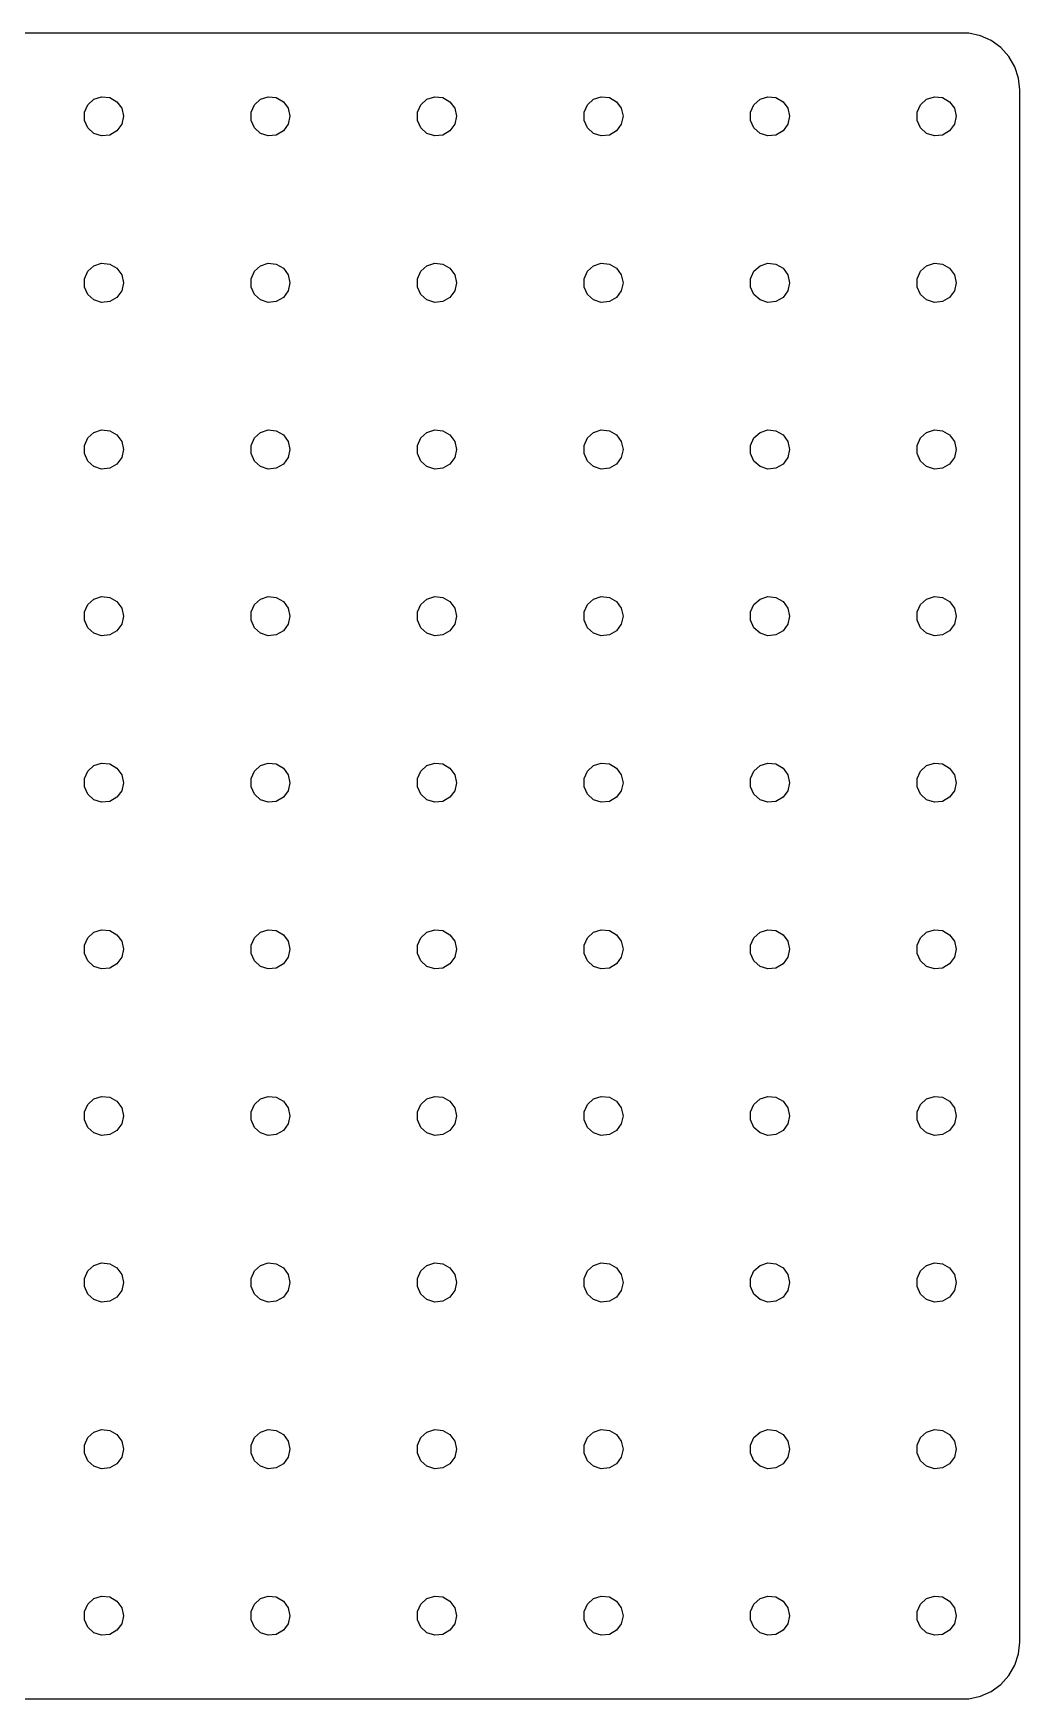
# Model space of a CAD drawing. Header units: metres. Extents: x 0 to 1714, y 0 to 1143.
# Drawn here: x 1488.8 to 1714.5, y 762.1 to 1142.9 of the extents above; entities that cross this region are included whole.
import ezdxf

# ---------------------------------------------------------------- set-up
doc = ezdxf.new("R2010")
doc.units = ezdxf.units.M

msp = doc.modelspace()

# ---------------------------------------------------------------- linework, layer by layer
for p, q in [((1702.86, 1142.93), (1154.64, 1142.93)), ((1705.52, 1142.36), (1702.86, 1142.93)), ((1708, 1141.26), (1705.52, 1142.36)), ((1710.2, 1139.66), (1708, 1141.26)), ((1712.02, 1137.64), (1710.2, 1139.66)), ((1713.38, 1135.29), (1712.02, 1137.64)), ((1714.22, 1132.7), (1713.38, 1135.29)), ((1714.5, 1130), (1714.22, 1132.7)), ((1501.31, 1126.6), (1502.7, 1127.85)), ((1502.7, 1127.85), (1504.48, 1128.43)), ((1504.48, 1128.43), (1506.34, 1128.23)), ((1506.34, 1128.23), (1507.96, 1127.29)), ((1539.41, 1126.6), (1540.8, 1127.85)), ((1540.8, 1127.85), (1542.58, 1128.43)), ((1542.58, 1128.43), (1544.44, 1128.23)), ((1544.44, 1128.23), (1546.06, 1127.29)), ((1577.51, 1126.6), (1578.9, 1127.85)), ((1578.9, 1127.85), (1580.68, 1128.43)), ((1580.68, 1128.43), (1582.54, 1128.23)), ((1582.54, 1128.23), (1584.16, 1127.29)), ((1615.61, 1126.6), (1617, 1127.85)), ((1617, 1127.85), (1618.78, 1128.43)), ((1618.78, 1128.43), (1620.64, 1128.23)), ((1620.64, 1128.23), (1622.26, 1127.29)), ((1653.71, 1126.6), (1655.1, 1127.85)), ((1655.1, 1127.85), (1656.88, 1128.43)), ((1656.88, 1128.43), (1658.74, 1128.23)), ((1658.74, 1128.23), (1660.36, 1127.29)), ((1691.81, 1126.6), (1693.2, 1127.85)), ((1693.2, 1127.85), (1694.98, 1128.43)), ((1694.98, 1128.43), (1696.84, 1128.23)), ((1696.84, 1128.23), (1698.46, 1127.29)), ((1714.5, 775), (1714.5, 1130)), ((1500.55, 1124.89), (1501.31, 1126.6)), ((1500.55, 1123.01), (1500.55, 1124.89)), ((1507.96, 1127.29), (1509.06, 1125.78)), ((1509.06, 1125.78), (1509.45, 1123.95)), ((1509.45, 1123.95), (1509.06, 1122.12)), ((1538.65, 1124.89), (1539.41, 1126.6)), ((1538.65, 1123.01), (1538.65, 1124.89)), ((1546.06, 1127.29), (1547.16, 1125.78)), ((1547.16, 1125.78), (1547.55, 1123.95)), ((1547.55, 1123.95), (1547.16, 1122.12)), ((1576.75, 1124.89), (1577.51, 1126.6)), ((1576.75, 1123.01), (1576.75, 1124.89)), ((1584.16, 1127.29), (1585.26, 1125.78)), ((1585.26, 1125.78), (1585.65, 1123.95)), ((1585.65, 1123.95), (1585.26, 1122.12)), ((1614.85, 1124.89), (1615.61, 1126.6)), ((1614.85, 1123.01), (1614.85, 1124.89)), ((1622.26, 1127.29), (1623.36, 1125.78)), ((1623.36, 1125.78), (1623.75, 1123.95)), ((1623.75, 1123.95), (1623.36, 1122.12)), ((1652.95, 1124.89), (1653.71, 1126.6)), ((1652.95, 1123.01), (1652.95, 1124.89)), ((1660.36, 1127.29), (1661.46, 1125.78)), ((1661.46, 1125.78), (1661.85, 1123.95)), ((1661.85, 1123.95), (1661.46, 1122.12)), ((1691.05, 1124.89), (1691.81, 1126.6)), ((1691.05, 1123.01), (1691.05, 1124.89)), ((1698.46, 1127.29), (1699.56, 1125.78)), ((1699.56, 1125.78), (1699.95, 1123.95)), ((1699.95, 1123.95), (1699.56, 1122.12)), ((1501.31, 1121.3), (1500.55, 1123.01)), ((1502.7, 1120.05), (1501.31, 1121.3)), ((1504.48, 1119.47), (1502.7, 1120.05)), ((1507.96, 1120.61), (1506.34, 1119.67)), ((1509.06, 1122.12), (1507.96, 1120.61)), ((1539.41, 1121.3), (1538.65, 1123.01)), ((1540.8, 1120.05), (1539.41, 1121.3)), ((1542.58, 1119.47), (1540.8, 1120.05)), ((1546.06, 1120.61), (1544.44, 1119.67)), ((1547.16, 1122.12), (1546.06, 1120.61)), ((1577.51, 1121.3), (1576.75, 1123.01)), ((1578.9, 1120.05), (1577.51, 1121.3)), ((1580.68, 1119.47), (1578.9, 1120.05)), ((1584.16, 1120.61), (1582.54, 1119.67)), ((1585.26, 1122.12), (1584.16, 1120.61)), ((1615.61, 1121.3), (1614.85, 1123.01)), ((1617, 1120.05), (1615.61, 1121.3)), ((1618.78, 1119.47), (1617, 1120.05)), ((1622.26, 1120.61), (1620.64, 1119.67)), ((1623.36, 1122.12), (1622.26, 1120.61)), ((1653.71, 1121.3), (1652.95, 1123.01)), ((1655.1, 1120.05), (1653.71, 1121.3)), ((1656.88, 1119.47), (1655.1, 1120.05)), ((1660.36, 1120.61), (1658.74, 1119.67)), ((1661.46, 1122.12), (1660.36, 1120.61)), ((1691.81, 1121.3), (1691.05, 1123.01)), ((1693.2, 1120.05), (1691.81, 1121.3)), ((1694.98, 1119.47), (1693.2, 1120.05)), ((1698.46, 1120.61), (1696.84, 1119.67)), ((1699.56, 1122.12), (1698.46, 1120.61)), ((1506.34, 1119.67), (1504.48, 1119.47)), ((1544.44, 1119.67), (1542.58, 1119.47)), ((1582.54, 1119.67), (1580.68, 1119.47)), ((1620.64, 1119.67), (1618.78, 1119.47)), ((1658.74, 1119.67), (1656.88, 1119.47)), ((1696.84, 1119.67), (1694.98, 1119.47)), ((1501.31, 1088.5), (1502.7, 1089.75)), ((1502.7, 1089.75), (1504.48, 1090.33)), ((1504.48, 1090.33), (1506.34, 1090.13)), ((1506.34, 1090.13), (1507.96, 1089.19)), ((1539.41, 1088.5), (1540.8, 1089.75)), ((1540.8, 1089.75), (1542.58, 1090.33)), ((1542.58, 1090.33), (1544.44, 1090.13)), ((1544.44, 1090.13), (1546.06, 1089.19)), ((1577.51, 1088.5), (1578.9, 1089.75)), ((1578.9, 1089.75), (1580.68, 1090.33)), ((1580.68, 1090.33), (1582.54, 1090.13)), ((1582.54, 1090.13), (1584.16, 1089.19)), ((1615.61, 1088.5), (1617, 1089.75)), ((1617, 1089.75), (1618.78, 1090.33)), ((1618.78, 1090.33), (1620.64, 1090.13)), ((1620.64, 1090.13), (1622.26, 1089.19)), ((1653.71, 1088.5), (1655.1, 1089.75)), ((1655.1, 1089.75), (1656.88, 1090.33)), ((1656.88, 1090.33), (1658.74, 1090.13)), ((1658.74, 1090.13), (1660.36, 1089.19)), ((1691.81, 1088.5), (1693.2, 1089.75)), ((1693.2, 1089.75), (1694.98, 1090.33)), ((1694.98, 1090.33), (1696.84, 1090.13)), ((1696.84, 1090.13), (1698.46, 1089.19)), ((1500.55, 1086.79), (1501.31, 1088.5)), ((1500.55, 1084.91), (1500.55, 1086.79)), ((1507.96, 1089.19), (1509.06, 1087.68)), ((1509.06, 1087.68), (1509.45, 1085.85)), ((1509.45, 1085.85), (1509.06, 1084.02)), ((1538.65, 1086.79), (1539.41, 1088.5)), ((1538.65, 1084.91), (1538.65, 1086.79)), ((1546.06, 1089.19), (1547.16, 1087.68)), ((1547.16, 1087.68), (1547.55, 1085.85)), ((1547.55, 1085.85), (1547.16, 1084.02)), ((1576.75, 1086.79), (1577.51, 1088.5)), ((1576.75, 1084.91), (1576.75, 1086.79)), ((1584.16, 1089.19), (1585.26, 1087.68)), ((1585.26, 1087.68), (1585.65, 1085.85)), ((1585.65, 1085.85), (1585.26, 1084.02)), ((1614.85, 1086.79), (1615.61, 1088.5)), ((1614.85, 1084.91), (1614.85, 1086.79)), ((1622.26, 1089.19), (1623.36, 1087.68)), ((1623.36, 1087.68), (1623.75, 1085.85)), ((1623.75, 1085.85), (1623.36, 1084.02)), ((1652.95, 1086.79), (1653.71, 1088.5)), ((1652.95, 1084.91), (1652.95, 1086.79)), ((1660.36, 1089.19), (1661.46, 1087.68)), ((1661.46, 1087.68), (1661.85, 1085.85)), ((1661.85, 1085.85), (1661.46, 1084.02)), ((1691.05, 1086.79), (1691.81, 1088.5)), ((1691.05, 1084.91), (1691.05, 1086.79)), ((1698.46, 1089.19), (1699.56, 1087.68)), ((1699.56, 1087.68), (1699.95, 1085.85)), ((1699.95, 1085.85), (1699.56, 1084.02)), ((1501.31, 1083.2), (1500.55, 1084.91)), ((1502.7, 1081.95), (1501.31, 1083.2)), ((1504.48, 1081.37), (1502.7, 1081.95)), ((1507.96, 1082.51), (1506.34, 1081.57)), ((1509.06, 1084.02), (1507.96, 1082.51)), ((1539.41, 1083.2), (1538.65, 1084.91)), ((1540.8, 1081.95), (1539.41, 1083.2)), ((1542.58, 1081.37), (1540.8, 1081.95)), ((1546.06, 1082.51), (1544.44, 1081.57)), ((1547.16, 1084.02), (1546.06, 1082.51)), ((1577.51, 1083.2), (1576.75, 1084.91)), ((1578.9, 1081.95), (1577.51, 1083.2)), ((1580.68, 1081.37), (1578.9, 1081.95)), ((1584.16, 1082.51), (1582.54, 1081.57)), ((1585.26, 1084.02), (1584.16, 1082.51)), ((1615.61, 1083.2), (1614.85, 1084.91)), ((1617, 1081.95), (1615.61, 1083.2)), ((1618.78, 1081.37), (1617, 1081.95)), ((1622.26, 1082.51), (1620.64, 1081.57)), ((1623.36, 1084.02), (1622.26, 1082.51)), ((1653.71, 1083.2), (1652.95, 1084.91)), ((1655.1, 1081.95), (1653.71, 1083.2)), ((1656.88, 1081.37), (1655.1, 1081.95)), ((1660.36, 1082.51), (1658.74, 1081.57)), ((1661.46, 1084.02), (1660.36, 1082.51)), ((1691.81, 1083.2), (1691.05, 1084.91)), ((1693.2, 1081.95), (1691.81, 1083.2)), ((1694.98, 1081.37), (1693.2, 1081.95)), ((1698.46, 1082.51), (1696.84, 1081.57)), ((1699.56, 1084.02), (1698.46, 1082.51)), ((1506.34, 1081.57), (1504.48, 1081.37)), ((1544.44, 1081.57), (1542.58, 1081.37)), ((1582.54, 1081.57), (1580.68, 1081.37)), ((1620.64, 1081.57), (1618.78, 1081.37)), ((1658.74, 1081.57), (1656.88, 1081.37)), ((1696.84, 1081.57), (1694.98, 1081.37)), ((1501.31, 1050.4), (1502.7, 1051.65)), ((1502.7, 1051.65), (1504.48, 1052.23)), ((1504.48, 1052.23), (1506.34, 1052.03)), ((1506.34, 1052.03), (1507.96, 1051.09)), ((1539.41, 1050.4), (1540.8, 1051.65)), ((1540.8, 1051.65), (1542.58, 1052.23)), ((1542.58, 1052.23), (1544.44, 1052.03)), ((1544.44, 1052.03), (1546.06, 1051.09)), ((1577.51, 1050.4), (1578.9, 1051.65)), ((1578.9, 1051.65), (1580.68, 1052.23)), ((1580.68, 1052.23), (1582.54, 1052.03)), ((1582.54, 1052.03), (1584.16, 1051.09)), ((1615.61, 1050.4), (1617, 1051.65)), ((1617, 1051.65), (1618.78, 1052.23)), ((1618.78, 1052.23), (1620.64, 1052.03)), ((1620.64, 1052.03), (1622.26, 1051.09)), ((1653.71, 1050.4), (1655.1, 1051.65)), ((1655.1, 1051.65), (1656.88, 1052.23)), ((1656.88, 1052.23), (1658.74, 1052.03)), ((1658.74, 1052.03), (1660.36, 1051.09)), ((1691.81, 1050.4), (1693.2, 1051.65)), ((1693.2, 1051.65), (1694.98, 1052.23)), ((1694.98, 1052.23), (1696.84, 1052.03)), ((1696.84, 1052.03), (1698.46, 1051.09)), ((1500.55, 1048.69), (1501.31, 1050.4)), ((1500.55, 1046.81), (1500.55, 1048.69)), ((1507.96, 1051.09), (1509.06, 1049.58)), ((1509.06, 1049.58), (1509.45, 1047.75)), ((1509.45, 1047.75), (1509.06, 1045.92)), ((1538.65, 1048.69), (1539.41, 1050.4)), ((1538.65, 1046.81), (1538.65, 1048.69)), ((1546.06, 1051.09), (1547.16, 1049.58)), ((1547.16, 1049.58), (1547.55, 1047.75)), ((1547.55, 1047.75), (1547.16, 1045.92)), ((1576.75, 1048.69), (1577.51, 1050.4)), ((1576.75, 1046.81), (1576.75, 1048.69)), ((1584.16, 1051.09), (1585.26, 1049.58)), ((1585.26, 1049.58), (1585.65, 1047.75)), ((1585.65, 1047.75), (1585.26, 1045.92)), ((1614.85, 1048.69), (1615.61, 1050.4)), ((1614.85, 1046.81), (1614.85, 1048.69)), ((1622.26, 1051.09), (1623.36, 1049.58)), ((1623.36, 1049.58), (1623.75, 1047.75)), ((1623.75, 1047.75), (1623.36, 1045.92)), ((1652.95, 1048.69), (1653.71, 1050.4)), ((1652.95, 1046.81), (1652.95, 1048.69)), ((1660.36, 1051.09), (1661.46, 1049.58)), ((1661.46, 1049.58), (1661.85, 1047.75)), ((1661.85, 1047.75), (1661.46, 1045.92)), ((1691.05, 1048.69), (1691.81, 1050.4)), ((1691.05, 1046.81), (1691.05, 1048.69)), ((1698.46, 1051.09), (1699.56, 1049.58)), ((1699.56, 1049.58), (1699.95, 1047.75)), ((1699.95, 1047.75), (1699.56, 1045.92)), ((1501.31, 1045.1), (1500.55, 1046.81)), ((1502.7, 1043.85), (1501.31, 1045.1)), ((1504.48, 1043.27), (1502.7, 1043.85)), ((1507.96, 1044.41), (1506.34, 1043.47)), ((1509.06, 1045.92), (1507.96, 1044.41)), ((1539.41, 1045.1), (1538.65, 1046.81)), ((1540.8, 1043.85), (1539.41, 1045.1)), ((1542.58, 1043.27), (1540.8, 1043.85)), ((1546.06, 1044.41), (1544.44, 1043.47)), ((1547.16, 1045.92), (1546.06, 1044.41)), ((1577.51, 1045.1), (1576.75, 1046.81)), ((1578.9, 1043.85), (1577.51, 1045.1)), ((1580.68, 1043.27), (1578.9, 1043.85)), ((1584.16, 1044.41), (1582.54, 1043.47)), ((1585.26, 1045.92), (1584.16, 1044.41)), ((1615.61, 1045.1), (1614.85, 1046.81)), ((1617, 1043.85), (1615.61, 1045.1)), ((1618.78, 1043.27), (1617, 1043.85)), ((1622.26, 1044.41), (1620.64, 1043.47)), ((1623.36, 1045.92), (1622.26, 1044.41)), ((1653.71, 1045.1), (1652.95, 1046.81)), ((1655.1, 1043.85), (1653.71, 1045.1)), ((1656.88, 1043.27), (1655.1, 1043.85)), ((1660.36, 1044.41), (1658.74, 1043.47)), ((1661.46, 1045.92), (1660.36, 1044.41)), ((1691.81, 1045.1), (1691.05, 1046.81)), ((1693.2, 1043.85), (1691.81, 1045.1)), ((1694.98, 1043.27), (1693.2, 1043.85)), ((1698.46, 1044.41), (1696.84, 1043.47)), ((1699.56, 1045.92), (1698.46, 1044.41)), ((1506.34, 1043.47), (1504.48, 1043.27)), ((1544.44, 1043.47), (1542.58, 1043.27)), ((1582.54, 1043.47), (1580.68, 1043.27)), ((1620.64, 1043.47), (1618.78, 1043.27)), ((1658.74, 1043.47), (1656.88, 1043.27)), ((1696.84, 1043.47), (1694.98, 1043.27)), ((1501.31, 1012.3), (1502.7, 1013.55)), ((1502.7, 1013.55), (1504.48, 1014.13)), ((1504.48, 1014.13), (1506.34, 1013.93)), ((1506.34, 1013.93), (1507.96, 1012.99)), ((1539.41, 1012.3), (1540.8, 1013.55)), ((1540.8, 1013.55), (1542.58, 1014.13)), ((1542.58, 1014.13), (1544.44, 1013.93)), ((1544.44, 1013.93), (1546.06, 1012.99)), ((1577.51, 1012.3), (1578.9, 1013.55)), ((1578.9, 1013.55), (1580.68, 1014.13)), ((1580.68, 1014.13), (1582.54, 1013.93)), ((1582.54, 1013.93), (1584.16, 1012.99)), ((1615.61, 1012.3), (1617, 1013.55)), ((1617, 1013.55), (1618.78, 1014.13)), ((1618.78, 1014.13), (1620.64, 1013.93)), ((1620.64, 1013.93), (1622.26, 1012.99)), ((1653.71, 1012.3), (1655.1, 1013.55)), ((1655.1, 1013.55), (1656.88, 1014.13)), ((1656.88, 1014.13), (1658.74, 1013.93)), ((1658.74, 1013.93), (1660.36, 1012.99)), ((1691.81, 1012.3), (1693.2, 1013.55)), ((1693.2, 1013.55), (1694.98, 1014.13)), ((1694.98, 1014.13), (1696.84, 1013.93)), ((1696.84, 1013.93), (1698.46, 1012.99)), ((1500.55, 1010.59), (1501.31, 1012.3)), ((1500.55, 1008.71), (1500.55, 1010.59)), ((1507.96, 1012.99), (1509.06, 1011.48)), ((1509.06, 1011.48), (1509.45, 1009.65)), ((1509.45, 1009.65), (1509.06, 1007.82)), ((1538.65, 1010.59), (1539.41, 1012.3)), ((1538.65, 1008.71), (1538.65, 1010.59)), ((1546.06, 1012.99), (1547.16, 1011.48)), ((1547.16, 1011.48), (1547.55, 1009.65)), ((1547.55, 1009.65), (1547.16, 1007.82)), ((1576.75, 1010.59), (1577.51, 1012.3)), ((1576.75, 1008.71), (1576.75, 1010.59)), ((1584.16, 1012.99), (1585.26, 1011.48)), ((1585.26, 1011.48), (1585.65, 1009.65)), ((1585.65, 1009.65), (1585.26, 1007.82)), ((1614.85, 1010.59), (1615.61, 1012.3)), ((1614.85, 1008.71), (1614.85, 1010.59)), ((1622.26, 1012.99), (1623.36, 1011.48)), ((1623.36, 1011.48), (1623.75, 1009.65)), ((1623.75, 1009.65), (1623.36, 1007.82)), ((1652.95, 1010.59), (1653.71, 1012.3)), ((1652.95, 1008.71), (1652.95, 1010.59)), ((1660.36, 1012.99), (1661.46, 1011.48)), ((1661.46, 1011.48), (1661.85, 1009.65)), ((1661.85, 1009.65), (1661.46, 1007.82)), ((1691.05, 1010.59), (1691.81, 1012.3)), ((1691.05, 1008.71), (1691.05, 1010.59)), ((1698.46, 1012.99), (1699.56, 1011.48)), ((1699.56, 1011.48), (1699.95, 1009.65)), ((1699.95, 1009.65), (1699.56, 1007.82)), ((1501.31, 1007), (1500.55, 1008.71)), ((1502.7, 1005.75), (1501.31, 1007)), ((1504.48, 1005.17), (1502.7, 1005.75)), ((1507.96, 1006.31), (1506.34, 1005.37)), ((1509.06, 1007.82), (1507.96, 1006.31)), ((1539.41, 1007), (1538.65, 1008.71)), ((1540.8, 1005.75), (1539.41, 1007)), ((1542.58, 1005.17), (1540.8, 1005.75)), ((1546.06, 1006.31), (1544.44, 1005.37)), ((1547.16, 1007.82), (1546.06, 1006.31)), ((1577.51, 1007), (1576.75, 1008.71)), ((1578.9, 1005.75), (1577.51, 1007)), ((1580.68, 1005.17), (1578.9, 1005.75)), ((1584.16, 1006.31), (1582.54, 1005.37)), ((1585.26, 1007.82), (1584.16, 1006.31)), ((1615.61, 1007), (1614.85, 1008.71)), ((1617, 1005.75), (1615.61, 1007)), ((1618.78, 1005.17), (1617, 1005.75)), ((1622.26, 1006.31), (1620.64, 1005.37)), ((1623.36, 1007.82), (1622.26, 1006.31)), ((1653.71, 1007), (1652.95, 1008.71)), ((1655.1, 1005.75), (1653.71, 1007)), ((1656.88, 1005.17), (1655.1, 1005.75)), ((1660.36, 1006.31), (1658.74, 1005.37)), ((1661.46, 1007.82), (1660.36, 1006.31)), ((1691.81, 1007), (1691.05, 1008.71)), ((1693.2, 1005.75), (1691.81, 1007)), ((1694.98, 1005.17), (1693.2, 1005.75)), ((1698.46, 1006.31), (1696.84, 1005.37)), ((1699.56, 1007.82), (1698.46, 1006.31)), ((1506.34, 1005.37), (1504.48, 1005.17)), ((1544.44, 1005.37), (1542.58, 1005.17)), ((1582.54, 1005.37), (1580.68, 1005.17)), ((1620.64, 1005.37), (1618.78, 1005.17)), ((1658.74, 1005.37), (1656.88, 1005.17)), ((1696.84, 1005.37), (1694.98, 1005.17)), ((1501.31, 974.195), (1502.7, 975.447)), ((1502.7, 975.447), (1504.48, 976.025)), ((1504.48, 976.025), (1506.34, 975.83)), ((1506.34, 975.83), (1507.96, 974.894)), ((1539.41, 974.195), (1540.8, 975.447)), ((1540.8, 975.447), (1542.58, 976.025)), ((1542.58, 976.025), (1544.44, 975.83)), ((1544.44, 975.83), (1546.06, 974.894)), ((1577.51, 974.195), (1578.9, 975.447)), ((1578.9, 975.447), (1580.68, 976.025)), ((1580.68, 976.025), (1582.54, 975.83)), ((1582.54, 975.83), (1584.16, 974.894)), ((1615.61, 974.195), (1617, 975.447)), ((1617, 975.447), (1618.78, 976.025)), ((1618.78, 976.025), (1620.64, 975.83)), ((1620.64, 975.83), (1622.26, 974.894)), ((1653.71, 974.195), (1655.1, 975.447)), ((1655.1, 975.447), (1656.88, 976.025)), ((1656.88, 976.025), (1658.74, 975.83)), ((1658.74, 975.83), (1660.36, 974.894)), ((1691.81, 974.195), (1693.2, 975.447)), ((1693.2, 975.447), (1694.98, 976.025)), ((1694.98, 976.025), (1696.84, 975.83)), ((1696.84, 975.83), (1698.46, 974.894)), ((1500.55, 972.486), (1501.31, 974.195)), ((1500.55, 970.614), (1500.55, 972.486)), ((1507.96, 974.894), (1509.06, 973.38)), ((1509.06, 973.38), (1509.45, 971.55)), ((1509.45, 971.55), (1509.06, 969.72)), ((1538.65, 972.486), (1539.41, 974.195)), ((1538.65, 970.614), (1538.65, 972.486)), ((1546.06, 974.894), (1547.16, 973.38)), ((1547.16, 973.38), (1547.55, 971.55)), ((1547.55, 971.55), (1547.16, 969.72)), ((1576.75, 972.486), (1577.51, 974.195)), ((1576.75, 970.614), (1576.75, 972.486)), ((1584.16, 974.894), (1585.26, 973.38)), ((1585.26, 973.38), (1585.65, 971.55)), ((1585.65, 971.55), (1585.26, 969.72)), ((1614.85, 972.486), (1615.61, 974.195)), ((1614.85, 970.614), (1614.85, 972.486)), ((1622.26, 974.894), (1623.36, 973.38)), ((1623.36, 973.38), (1623.75, 971.55)), ((1623.75, 971.55), (1623.36, 969.72)), ((1652.95, 972.486), (1653.71, 974.195)), ((1652.95, 970.614), (1652.95, 972.486)), ((1660.36, 974.894), (1661.46, 973.38)), ((1661.46, 973.38), (1661.85, 971.55)), ((1661.85, 971.55), (1661.46, 969.72)), ((1691.05, 972.486), (1691.81, 974.195)), ((1691.05, 970.614), (1691.05, 972.486)), ((1698.46, 974.894), (1699.56, 973.38)), ((1699.56, 973.38), (1699.95, 971.55)), ((1699.95, 971.55), (1699.56, 969.72)), ((1501.31, 968.905), (1500.55, 970.614)), ((1502.7, 967.653), (1501.31, 968.905)), ((1504.48, 967.075), (1502.7, 967.653)), ((1507.96, 968.206), (1506.34, 967.27)), ((1509.06, 969.72), (1507.96, 968.206)), ((1539.41, 968.905), (1538.65, 970.614)), ((1540.8, 967.653), (1539.41, 968.905)), ((1542.58, 967.075), (1540.8, 967.653)), ((1546.06, 968.206), (1544.44, 967.27)), ((1547.16, 969.72), (1546.06, 968.206)), ((1577.51, 968.905), (1576.75, 970.614)), ((1578.9, 967.653), (1577.51, 968.905)), ((1580.68, 967.075), (1578.9, 967.653)), ((1584.16, 968.206), (1582.54, 967.27)), ((1585.26, 969.72), (1584.16, 968.206)), ((1615.61, 968.905), (1614.85, 970.614)), ((1617, 967.653), (1615.61, 968.905)), ((1618.78, 967.075), (1617, 967.653)), ((1622.26, 968.206), (1620.64, 967.27)), ((1623.36, 969.72), (1622.26, 968.206)), ((1653.71, 968.905), (1652.95, 970.614)), ((1655.1, 967.653), (1653.71, 968.905)), ((1656.88, 967.075), (1655.1, 967.653)), ((1660.36, 968.206), (1658.74, 967.27)), ((1661.46, 969.72), (1660.36, 968.206)), ((1691.81, 968.905), (1691.05, 970.614)), ((1693.2, 967.653), (1691.81, 968.905)), ((1694.98, 967.075), (1693.2, 967.653)), ((1698.46, 968.206), (1696.84, 967.27)), ((1699.56, 969.72), (1698.46, 968.206)), ((1506.34, 967.27), (1504.48, 967.075)), ((1544.44, 967.27), (1542.58, 967.075)), ((1582.54, 967.27), (1580.68, 967.075)), ((1620.64, 967.27), (1618.78, 967.075)), ((1658.74, 967.27), (1656.88, 967.075)), ((1696.84, 967.27), (1694.98, 967.075)), ((1501.31, 936.095), (1502.7, 937.347)), ((1502.7, 937.347), (1504.48, 937.925)), ((1504.48, 937.925), (1506.34, 937.73)), ((1506.34, 937.73), (1507.96, 936.794)), ((1539.41, 936.095), (1540.8, 937.347)), ((1540.8, 937.347), (1542.58, 937.925)), ((1542.58, 937.925), (1544.44, 937.73)), ((1544.44, 937.73), (1546.06, 936.794)), ((1577.51, 936.095), (1578.9, 937.347)), ((1578.9, 937.347), (1580.68, 937.925)), ((1580.68, 937.925), (1582.54, 937.73)), ((1582.54, 937.73), (1584.16, 936.794)), ((1615.61, 936.095), (1617, 937.347)), ((1617, 937.347), (1618.78, 937.925)), ((1618.78, 937.925), (1620.64, 937.73)), ((1620.64, 937.73), (1622.26, 936.794)), ((1653.71, 936.095), (1655.1, 937.347)), ((1655.1, 937.347), (1656.88, 937.925)), ((1656.88, 937.925), (1658.74, 937.73)), ((1658.74, 937.73), (1660.36, 936.794)), ((1691.81, 936.095), (1693.2, 937.347)), ((1693.2, 937.347), (1694.98, 937.925)), ((1694.98, 937.925), (1696.84, 937.73)), ((1696.84, 937.73), (1698.46, 936.794)), ((1500.55, 934.386), (1501.31, 936.095)), ((1500.55, 932.514), (1500.55, 934.386)), ((1507.96, 936.794), (1509.06, 935.28)), ((1509.06, 935.28), (1509.45, 933.45)), ((1509.45, 933.45), (1509.06, 931.62)), ((1538.65, 934.386), (1539.41, 936.095)), ((1538.65, 932.514), (1538.65, 934.386)), ((1546.06, 936.794), (1547.16, 935.28)), ((1547.16, 935.28), (1547.55, 933.45)), ((1547.55, 933.45), (1547.16, 931.62)), ((1576.75, 934.386), (1577.51, 936.095)), ((1576.75, 932.514), (1576.75, 934.386)), ((1584.16, 936.794), (1585.26, 935.28)), ((1585.26, 935.28), (1585.65, 933.45)), ((1585.65, 933.45), (1585.26, 931.62)), ((1614.85, 934.386), (1615.61, 936.095)), ((1614.85, 932.514), (1614.85, 934.386)), ((1622.26, 936.794), (1623.36, 935.28)), ((1623.36, 935.28), (1623.75, 933.45)), ((1623.75, 933.45), (1623.36, 931.62)), ((1652.95, 934.386), (1653.71, 936.095)), ((1652.95, 932.514), (1652.95, 934.386)), ((1660.36, 936.794), (1661.46, 935.28)), ((1661.46, 935.28), (1661.85, 933.45)), ((1661.85, 933.45), (1661.46, 931.62)), ((1691.05, 934.386), (1691.81, 936.095)), ((1691.05, 932.514), (1691.05, 934.386)), ((1698.46, 936.794), (1699.56, 935.28)), ((1699.56, 935.28), (1699.95, 933.45)), ((1699.95, 933.45), (1699.56, 931.62)), ((1501.31, 930.805), (1500.55, 932.514)), ((1502.7, 929.553), (1501.31, 930.805)), ((1504.48, 928.975), (1502.7, 929.553)), ((1507.96, 930.106), (1506.34, 929.17)), ((1509.06, 931.62), (1507.96, 930.106)), ((1539.41, 930.805), (1538.65, 932.514)), ((1540.8, 929.553), (1539.41, 930.805)), ((1542.58, 928.975), (1540.8, 929.553)), ((1546.06, 930.106), (1544.44, 929.17)), ((1547.16, 931.62), (1546.06, 930.106)), ((1577.51, 930.805), (1576.75, 932.514)), ((1578.9, 929.553), (1577.51, 930.805)), ((1580.68, 928.975), (1578.9, 929.553)), ((1584.16, 930.106), (1582.54, 929.17)), ((1585.26, 931.62), (1584.16, 930.106)), ((1615.61, 930.805), (1614.85, 932.514)), ((1617, 929.553), (1615.61, 930.805)), ((1618.78, 928.975), (1617, 929.553)), ((1622.26, 930.106), (1620.64, 929.17)), ((1623.36, 931.62), (1622.26, 930.106)), ((1653.71, 930.805), (1652.95, 932.514)), ((1655.1, 929.553), (1653.71, 930.805)), ((1656.88, 928.975), (1655.1, 929.553)), ((1660.36, 930.106), (1658.74, 929.17)), ((1661.46, 931.62), (1660.36, 930.106)), ((1691.81, 930.805), (1691.05, 932.514)), ((1693.2, 929.553), (1691.81, 930.805)), ((1694.98, 928.975), (1693.2, 929.553)), ((1698.46, 930.106), (1696.84, 929.17)), ((1699.56, 931.62), (1698.46, 930.106)), ((1506.34, 929.17), (1504.48, 928.975)), ((1544.44, 929.17), (1542.58, 928.975)), ((1582.54, 929.17), (1580.68, 928.975)), ((1620.64, 929.17), (1618.78, 928.975)), ((1658.74, 929.17), (1656.88, 928.975)), ((1696.84, 929.17), (1694.98, 928.975)), ((1501.31, 897.995), (1502.7, 899.247)), ((1502.7, 899.247), (1504.48, 899.825)), ((1504.48, 899.825), (1506.34, 899.63)), ((1506.34, 899.63), (1507.96, 898.694)), ((1539.41, 897.995), (1540.8, 899.247)), ((1540.8, 899.247), (1542.58, 899.825)), ((1542.58, 899.825), (1544.44, 899.63)), ((1544.44, 899.63), (1546.06, 898.694)), ((1577.51, 897.995), (1578.9, 899.247)), ((1578.9, 899.247), (1580.68, 899.825)), ((1580.68, 899.825), (1582.54, 899.63)), ((1582.54, 899.63), (1584.16, 898.694)), ((1615.61, 897.995), (1617, 899.247)), ((1617, 899.247), (1618.78, 899.825)), ((1618.78, 899.825), (1620.64, 899.63)), ((1620.64, 899.63), (1622.26, 898.694)), ((1653.71, 897.995), (1655.1, 899.247)), ((1655.1, 899.247), (1656.88, 899.825)), ((1656.88, 899.825), (1658.74, 899.63)), ((1658.74, 899.63), (1660.36, 898.694)), ((1691.81, 897.995), (1693.2, 899.247)), ((1693.2, 899.247), (1694.98, 899.825)), ((1694.98, 899.825), (1696.84, 899.63)), ((1696.84, 899.63), (1698.46, 898.694)), ((1500.55, 896.286), (1501.31, 897.995)), ((1500.55, 894.414), (1500.55, 896.286)), ((1507.96, 898.694), (1509.06, 897.18)), ((1509.06, 897.18), (1509.45, 895.35)), ((1509.45, 895.35), (1509.06, 893.52)), ((1538.65, 896.286), (1539.41, 897.995)), ((1538.65, 894.414), (1538.65, 896.286)), ((1546.06, 898.694), (1547.16, 897.18)), ((1547.16, 897.18), (1547.55, 895.35)), ((1547.55, 895.35), (1547.16, 893.52)), ((1576.75, 896.286), (1577.51, 897.995)), ((1576.75, 894.414), (1576.75, 896.286)), ((1584.16, 898.694), (1585.26, 897.18)), ((1585.26, 897.18), (1585.65, 895.35)), ((1585.65, 895.35), (1585.26, 893.52)), ((1614.85, 896.286), (1615.61, 897.995)), ((1614.85, 894.414), (1614.85, 896.286)), ((1622.26, 898.694), (1623.36, 897.18)), ((1623.36, 897.18), (1623.75, 895.35)), ((1623.75, 895.35), (1623.36, 893.52)), ((1652.95, 896.286), (1653.71, 897.995)), ((1652.95, 894.414), (1652.95, 896.286)), ((1660.36, 898.694), (1661.46, 897.18)), ((1661.46, 897.18), (1661.85, 895.35)), ((1661.85, 895.35), (1661.46, 893.52)), ((1691.05, 896.286), (1691.81, 897.995)), ((1691.05, 894.414), (1691.05, 896.286)), ((1698.46, 898.694), (1699.56, 897.18)), ((1699.56, 897.18), (1699.95, 895.35)), ((1699.95, 895.35), (1699.56, 893.52)), ((1501.31, 892.705), (1500.55, 894.414)), ((1502.7, 891.453), (1501.31, 892.705)), ((1504.48, 890.875), (1502.7, 891.453)), ((1507.96, 892.006), (1506.34, 891.07)), ((1509.06, 893.52), (1507.96, 892.006)), ((1539.41, 892.705), (1538.65, 894.414)), ((1540.8, 891.453), (1539.41, 892.705)), ((1542.58, 890.875), (1540.8, 891.453)), ((1546.06, 892.006), (1544.44, 891.07)), ((1547.16, 893.52), (1546.06, 892.006)), ((1577.51, 892.705), (1576.75, 894.414)), ((1578.9, 891.453), (1577.51, 892.705)), ((1580.68, 890.875), (1578.9, 891.453)), ((1584.16, 892.006), (1582.54, 891.07)), ((1585.26, 893.52), (1584.16, 892.006)), ((1615.61, 892.705), (1614.85, 894.414)), ((1617, 891.453), (1615.61, 892.705)), ((1618.78, 890.875), (1617, 891.453)), ((1622.26, 892.006), (1620.64, 891.07)), ((1623.36, 893.52), (1622.26, 892.006)), ((1653.71, 892.705), (1652.95, 894.414)), ((1655.1, 891.453), (1653.71, 892.705)), ((1656.88, 890.875), (1655.1, 891.453)), ((1660.36, 892.006), (1658.74, 891.07)), ((1661.46, 893.52), (1660.36, 892.006)), ((1691.81, 892.705), (1691.05, 894.414)), ((1693.2, 891.453), (1691.81, 892.705)), ((1694.98, 890.875), (1693.2, 891.453)), ((1698.46, 892.006), (1696.84, 891.07)), ((1699.56, 893.52), (1698.46, 892.006)), ((1506.34, 891.07), (1504.48, 890.875)), ((1544.44, 891.07), (1542.58, 890.875)), ((1582.54, 891.07), (1580.68, 890.875)), ((1620.64, 891.07), (1618.78, 890.875)), ((1658.74, 891.07), (1656.88, 890.875)), ((1696.84, 891.07), (1694.98, 890.875)), ((1501.31, 859.895), (1502.7, 861.147)), ((1502.7, 861.147), (1504.48, 861.725)), ((1504.48, 861.725), (1506.34, 861.53)), ((1506.34, 861.53), (1507.96, 860.594)), ((1539.41, 859.895), (1540.8, 861.147)), ((1540.8, 861.147), (1542.58, 861.725)), ((1542.58, 861.725), (1544.44, 861.53)), ((1544.44, 861.53), (1546.06, 860.594)), ((1577.51, 859.895), (1578.9, 861.147)), ((1578.9, 861.147), (1580.68, 861.725)), ((1580.68, 861.725), (1582.54, 861.53)), ((1582.54, 861.53), (1584.16, 860.594)), ((1615.61, 859.895), (1617, 861.147)), ((1617, 861.147), (1618.78, 861.725)), ((1618.78, 861.725), (1620.64, 861.53)), ((1620.64, 861.53), (1622.26, 860.594)), ((1653.71, 859.895), (1655.1, 861.147)), ((1655.1, 861.147), (1656.88, 861.725)), ((1656.88, 861.725), (1658.74, 861.53)), ((1658.74, 861.53), (1660.36, 860.594)), ((1691.81, 859.895), (1693.2, 861.147)), ((1693.2, 861.147), (1694.98, 861.725)), ((1694.98, 861.725), (1696.84, 861.53)), ((1696.84, 861.53), (1698.46, 860.594)), ((1500.55, 858.186), (1501.31, 859.895)), ((1500.55, 856.314), (1500.55, 858.186)), ((1507.96, 860.594), (1509.06, 859.08)), ((1509.06, 859.08), (1509.45, 857.25)), ((1509.45, 857.25), (1509.06, 855.42)), ((1538.65, 858.186), (1539.41, 859.895)), ((1538.65, 856.314), (1538.65, 858.186)), ((1546.06, 860.594), (1547.16, 859.08)), ((1547.16, 859.08), (1547.55, 857.25)), ((1547.55, 857.25), (1547.16, 855.42)), ((1576.75, 858.186), (1577.51, 859.895)), ((1576.75, 856.314), (1576.75, 858.186)), ((1584.16, 860.594), (1585.26, 859.08)), ((1585.26, 859.08), (1585.65, 857.25)), ((1585.65, 857.25), (1585.26, 855.42)), ((1614.85, 858.186), (1615.61, 859.895)), ((1614.85, 856.314), (1614.85, 858.186)), ((1622.26, 860.594), (1623.36, 859.08)), ((1623.36, 859.08), (1623.75, 857.25)), ((1623.75, 857.25), (1623.36, 855.42)), ((1652.95, 858.186), (1653.71, 859.895)), ((1652.95, 856.314), (1652.95, 858.186)), ((1660.36, 860.594), (1661.46, 859.08)), ((1661.46, 859.08), (1661.85, 857.25)), ((1661.85, 857.25), (1661.46, 855.42)), ((1691.05, 858.186), (1691.81, 859.895)), ((1691.05, 856.314), (1691.05, 858.186)), ((1698.46, 860.594), (1699.56, 859.08)), ((1699.56, 859.08), (1699.95, 857.25)), ((1699.95, 857.25), (1699.56, 855.42)), ((1501.31, 854.605), (1500.55, 856.314)), ((1502.7, 853.353), (1501.31, 854.605)), ((1504.48, 852.775), (1502.7, 853.353)), ((1507.96, 853.906), (1506.34, 852.97)), ((1509.06, 855.42), (1507.96, 853.906)), ((1539.41, 854.605), (1538.65, 856.314)), ((1540.8, 853.353), (1539.41, 854.605)), ((1542.58, 852.775), (1540.8, 853.353)), ((1546.06, 853.906), (1544.44, 852.97)), ((1547.16, 855.42), (1546.06, 853.906)), ((1577.51, 854.605), (1576.75, 856.314)), ((1578.9, 853.353), (1577.51, 854.605)), ((1580.68, 852.775), (1578.9, 853.353)), ((1584.16, 853.906), (1582.54, 852.97)), ((1585.26, 855.42), (1584.16, 853.906)), ((1615.61, 854.605), (1614.85, 856.314)), ((1617, 853.353), (1615.61, 854.605)), ((1618.78, 852.775), (1617, 853.353)), ((1622.26, 853.906), (1620.64, 852.97)), ((1623.36, 855.42), (1622.26, 853.906)), ((1653.71, 854.605), (1652.95, 856.314)), ((1655.1, 853.353), (1653.71, 854.605)), ((1656.88, 852.775), (1655.1, 853.353)), ((1660.36, 853.906), (1658.74, 852.97)), ((1661.46, 855.42), (1660.36, 853.906)), ((1691.81, 854.605), (1691.05, 856.314)), ((1693.2, 853.353), (1691.81, 854.605)), ((1694.98, 852.775), (1693.2, 853.353)), ((1698.46, 853.906), (1696.84, 852.97)), ((1699.56, 855.42), (1698.46, 853.906)), ((1506.34, 852.97), (1504.48, 852.775)), ((1544.44, 852.97), (1542.58, 852.775)), ((1582.54, 852.97), (1580.68, 852.775)), ((1620.64, 852.97), (1618.78, 852.775)), ((1658.74, 852.97), (1656.88, 852.775)), ((1696.84, 852.97), (1694.98, 852.775)), ((1501.31, 821.795), (1502.7, 823.047)), ((1502.7, 823.047), (1504.48, 823.625)), ((1504.48, 823.625), (1506.34, 823.43)), ((1506.34, 823.43), (1507.96, 822.494)), ((1539.41, 821.795), (1540.8, 823.047)), ((1540.8, 823.047), (1542.58, 823.625)), ((1542.58, 823.625), (1544.44, 823.43)), ((1544.44, 823.43), (1546.06, 822.494)), ((1577.51, 821.795), (1578.9, 823.047)), ((1578.9, 823.047), (1580.68, 823.625)), ((1580.68, 823.625), (1582.54, 823.43)), ((1582.54, 823.43), (1584.16, 822.494)), ((1615.61, 821.795), (1617, 823.047)), ((1617, 823.047), (1618.78, 823.625)), ((1618.78, 823.625), (1620.64, 823.43)), ((1620.64, 823.43), (1622.26, 822.494)), ((1653.71, 821.795), (1655.1, 823.047)), ((1655.1, 823.047), (1656.88, 823.625)), ((1656.88, 823.625), (1658.74, 823.43)), ((1658.74, 823.43), (1660.36, 822.494)), ((1691.81, 821.795), (1693.2, 823.047)), ((1693.2, 823.047), (1694.98, 823.625)), ((1694.98, 823.625), (1696.84, 823.43)), ((1696.84, 823.43), (1698.46, 822.494)), ((1500.55, 820.086), (1501.31, 821.795)), ((1500.55, 818.214), (1500.55, 820.086)), ((1507.96, 822.494), (1509.06, 820.98)), ((1509.06, 820.98), (1509.45, 819.15)), ((1509.45, 819.15), (1509.06, 817.32)), ((1538.65, 820.086), (1539.41, 821.795)), ((1538.65, 818.214), (1538.65, 820.086)), ((1546.06, 822.494), (1547.16, 820.98)), ((1547.16, 820.98), (1547.55, 819.15)), ((1547.55, 819.15), (1547.16, 817.32)), ((1576.75, 820.086), (1577.51, 821.795)), ((1576.75, 818.214), (1576.75, 820.086)), ((1584.16, 822.494), (1585.26, 820.98)), ((1585.26, 820.98), (1585.65, 819.15)), ((1585.65, 819.15), (1585.26, 817.32)), ((1614.85, 820.086), (1615.61, 821.795)), ((1614.85, 818.214), (1614.85, 820.086)), ((1622.26, 822.494), (1623.36, 820.98)), ((1623.36, 820.98), (1623.75, 819.15)), ((1623.75, 819.15), (1623.36, 817.32)), ((1652.95, 820.086), (1653.71, 821.795)), ((1652.95, 818.214), (1652.95, 820.086)), ((1660.36, 822.494), (1661.46, 820.98)), ((1661.46, 820.98), (1661.85, 819.15)), ((1661.85, 819.15), (1661.46, 817.32)), ((1691.05, 820.086), (1691.81, 821.795)), ((1691.05, 818.214), (1691.05, 820.086)), ((1698.46, 822.494), (1699.56, 820.98)), ((1699.56, 820.98), (1699.95, 819.15)), ((1699.95, 819.15), (1699.56, 817.32)), ((1501.31, 816.505), (1500.55, 818.214)), ((1502.7, 815.253), (1501.31, 816.505)), ((1504.48, 814.675), (1502.7, 815.253)), ((1507.96, 815.806), (1506.34, 814.87)), ((1509.06, 817.32), (1507.96, 815.806)), ((1539.41, 816.505), (1538.65, 818.214)), ((1540.8, 815.253), (1539.41, 816.505)), ((1542.58, 814.675), (1540.8, 815.253)), ((1546.06, 815.806), (1544.44, 814.87)), ((1547.16, 817.32), (1546.06, 815.806)), ((1577.51, 816.505), (1576.75, 818.214)), ((1578.9, 815.253), (1577.51, 816.505)), ((1580.68, 814.675), (1578.9, 815.253)), ((1584.16, 815.806), (1582.54, 814.87)), ((1585.26, 817.32), (1584.16, 815.806)), ((1615.61, 816.505), (1614.85, 818.214)), ((1617, 815.253), (1615.61, 816.505)), ((1618.78, 814.675), (1617, 815.253)), ((1622.26, 815.806), (1620.64, 814.87)), ((1623.36, 817.32), (1622.26, 815.806)), ((1653.71, 816.505), (1652.95, 818.214)), ((1655.1, 815.253), (1653.71, 816.505)), ((1656.88, 814.675), (1655.1, 815.253)), ((1660.36, 815.806), (1658.74, 814.87)), ((1661.46, 817.32), (1660.36, 815.806)), ((1691.81, 816.505), (1691.05, 818.214)), ((1693.2, 815.253), (1691.81, 816.505)), ((1694.98, 814.675), (1693.2, 815.253)), ((1698.46, 815.806), (1696.84, 814.87)), ((1699.56, 817.32), (1698.46, 815.806)), ((1506.34, 814.87), (1504.48, 814.675)), ((1544.44, 814.87), (1542.58, 814.675)), ((1582.54, 814.87), (1580.68, 814.675)), ((1620.64, 814.87), (1618.78, 814.675)), ((1658.74, 814.87), (1656.88, 814.675)), ((1696.84, 814.87), (1694.98, 814.675)), ((1501.31, 783.695), (1502.7, 784.947)), ((1502.7, 784.947), (1504.48, 785.525)), ((1504.48, 785.525), (1506.34, 785.33)), ((1506.34, 785.33), (1507.96, 784.394)), ((1539.41, 783.695), (1540.8, 784.947)), ((1540.8, 784.947), (1542.58, 785.525)), ((1542.58, 785.525), (1544.44, 785.33)), ((1544.44, 785.33), (1546.06, 784.394)), ((1577.51, 783.695), (1578.9, 784.947)), ((1578.9, 784.947), (1580.68, 785.525)), ((1580.68, 785.525), (1582.54, 785.33)), ((1582.54, 785.33), (1584.16, 784.394)), ((1615.61, 783.695), (1617, 784.947)), ((1617, 784.947), (1618.78, 785.525)), ((1618.78, 785.525), (1620.64, 785.33)), ((1620.64, 785.33), (1622.26, 784.394)), ((1653.71, 783.695), (1655.1, 784.947)), ((1655.1, 784.947), (1656.88, 785.525)), ((1656.88, 785.525), (1658.74, 785.33)), ((1658.74, 785.33), (1660.36, 784.394)), ((1691.81, 783.695), (1693.2, 784.947)), ((1693.2, 784.947), (1694.98, 785.525)), ((1694.98, 785.525), (1696.84, 785.33)), ((1696.84, 785.33), (1698.46, 784.394)), ((1500.55, 781.986), (1501.31, 783.695)), ((1500.55, 780.114), (1500.55, 781.986)), ((1507.96, 784.394), (1509.06, 782.88)), ((1509.06, 782.88), (1509.45, 781.05)), ((1509.45, 781.05), (1509.06, 779.22)), ((1538.65, 781.986), (1539.41, 783.695)), ((1538.65, 780.114), (1538.65, 781.986)), ((1546.06, 784.394), (1547.16, 782.88)), ((1547.16, 782.88), (1547.55, 781.05)), ((1547.55, 781.05), (1547.16, 779.22)), ((1576.75, 781.986), (1577.51, 783.695)), ((1576.75, 780.114), (1576.75, 781.986)), ((1584.16, 784.394), (1585.26, 782.88)), ((1585.26, 782.88), (1585.65, 781.05)), ((1585.65, 781.05), (1585.26, 779.22)), ((1614.85, 781.986), (1615.61, 783.695)), ((1614.85, 780.114), (1614.85, 781.986)), ((1622.26, 784.394), (1623.36, 782.88)), ((1623.36, 782.88), (1623.75, 781.05)), ((1623.75, 781.05), (1623.36, 779.22)), ((1652.95, 781.986), (1653.71, 783.695)), ((1652.95, 780.114), (1652.95, 781.986)), ((1660.36, 784.394), (1661.46, 782.88)), ((1661.46, 782.88), (1661.85, 781.05)), ((1661.85, 781.05), (1661.46, 779.22)), ((1691.05, 781.986), (1691.81, 783.695)), ((1691.05, 780.114), (1691.05, 781.986)), ((1698.46, 784.394), (1699.56, 782.88)), ((1699.56, 782.88), (1699.95, 781.05)), ((1699.95, 781.05), (1699.56, 779.22)), ((1501.31, 778.405), (1500.55, 780.114)), ((1502.7, 777.153), (1501.31, 778.405)), ((1504.48, 776.575), (1502.7, 777.153)), ((1507.96, 777.706), (1506.34, 776.77)), ((1509.06, 779.22), (1507.96, 777.706)), ((1539.41, 778.405), (1538.65, 780.114)), ((1540.8, 777.153), (1539.41, 778.405)), ((1542.58, 776.575), (1540.8, 777.153)), ((1546.06, 777.706), (1544.44, 776.77)), ((1547.16, 779.22), (1546.06, 777.706)), ((1577.51, 778.405), (1576.75, 780.114)), ((1578.9, 777.153), (1577.51, 778.405)), ((1580.68, 776.575), (1578.9, 777.153)), ((1584.16, 777.706), (1582.54, 776.77)), ((1585.26, 779.22), (1584.16, 777.706)), ((1615.61, 778.405), (1614.85, 780.114)), ((1617, 777.153), (1615.61, 778.405)), ((1618.78, 776.575), (1617, 777.153)), ((1622.26, 777.706), (1620.64, 776.77)), ((1623.36, 779.22), (1622.26, 777.706)), ((1653.71, 778.405), (1652.95, 780.114)), ((1655.1, 777.153), (1653.71, 778.405)), ((1656.88, 776.575), (1655.1, 777.153)), ((1660.36, 777.706), (1658.74, 776.77)), ((1661.46, 779.22), (1660.36, 777.706)), ((1691.81, 778.405), (1691.05, 780.114)), ((1693.2, 777.153), (1691.81, 778.405)), ((1694.98, 776.575), (1693.2, 777.153)), ((1698.46, 777.706), (1696.84, 776.77)), ((1699.56, 779.22), (1698.46, 777.706)), ((1506.34, 776.77), (1504.48, 776.575)), ((1544.44, 776.77), (1542.58, 776.575)), ((1582.54, 776.77), (1580.68, 776.575)), ((1620.64, 776.77), (1618.78, 776.575)), ((1658.74, 776.77), (1656.88, 776.575)), ((1696.84, 776.77), (1694.98, 776.575)), ((1714.22, 772.297), (1714.5, 775)), ((1712.02, 767.359), (1713.38, 769.712)), ((1713.38, 769.712), (1714.22, 772.297)), ((1710.2, 765.339), (1712.02, 767.359)), ((1154.64, 762.071), (1702.86, 762.071)), ((1702.86, 762.071), (1705.52, 762.636)), ((1705.52, 762.636), (1708, 763.742)), ((1708, 763.742), (1710.2, 765.339))]:
    msp.add_line(p, q)

doc.saveas('drawing.dxf')
